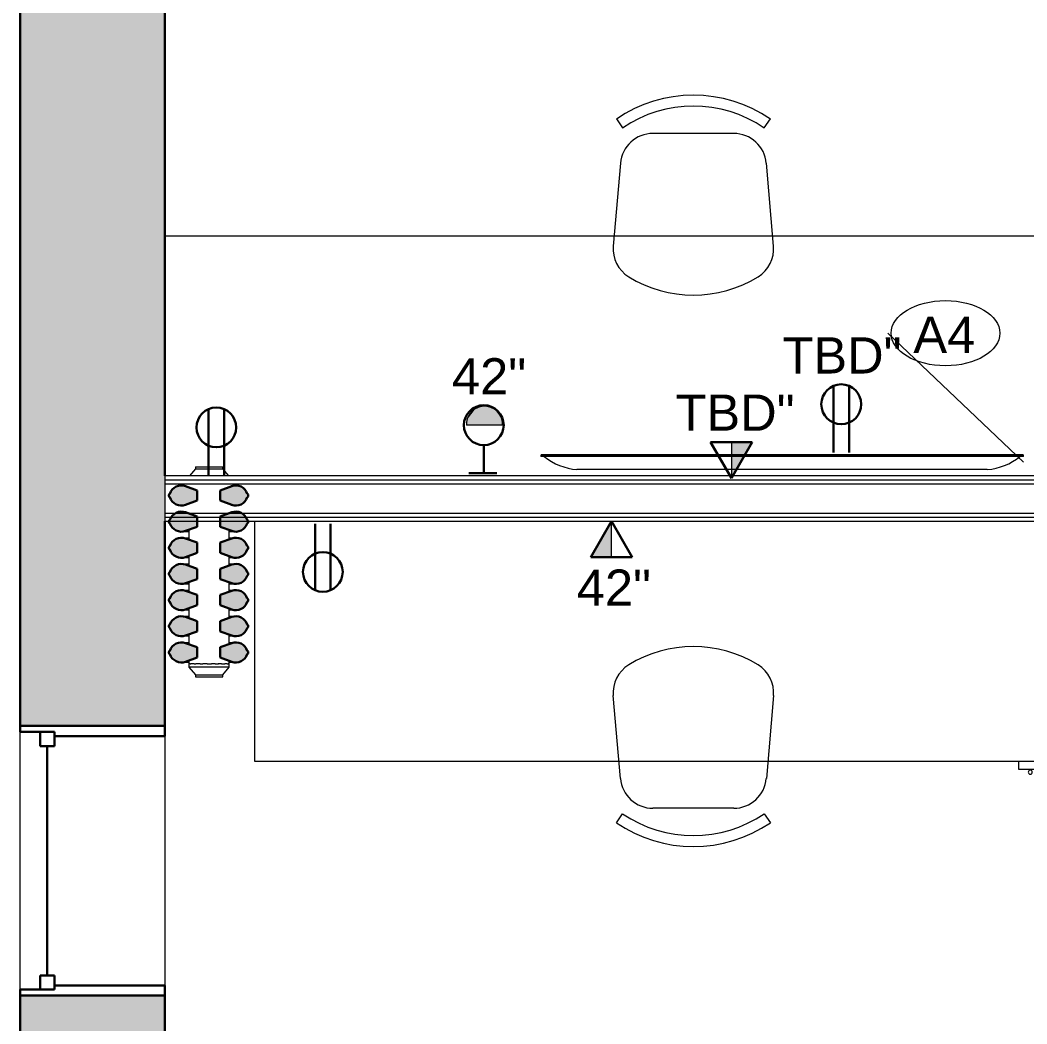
# Model space of a CAD drawing. Header units: inches. Extents: x -4688 to 1542, y -3558 to 978.
# Drawn here: x -1035.1 to -909.9, y -571.5 to -446.7 of the extents above; entities that cross this region are included whole.
import ezdxf

# ---------------------------------------------------------------- set-up
doc = ezdxf.new("R2010")
doc.units = ezdxf.units.IN
doc.header["$MEASUREMENT"] = 0
for name, color, linetype, lineweight in [('A-ANNO-NOTE', 131, 'Continuous', 40), ('A-GENM', 13, 'Continuous', 9), ('A-GLAZ', 151, 'Continuous', 18), ('A-WALL', 113, 'Continuous', 18), ('A-WALL-PATT', 111, 'Continuous', 18), ('I-FURN', 30, 'Continuous', 9), ('I-WALL', 2, 'Continuous', 18), ('Q-CASE', 31, 'Continuous', 9), ('Q-SPCQ', 91, 'Continuous', 9), ('Q-SPCQ-IDEN', 132, 'Continuous', 9)]:
    doc.layers.add(name, color=color, linetype=linetype, lineweight=lineweight)
doc.styles.add('Arial', font='arial.ttf', dxfattribs={"height": 4.5})
doc.styles.add('Swis721 Lt BT', font='swissl.ttf', dxfattribs={"height": 4.5})

# ---------------------------------------------------------------- blocks, each defined once
blk = doc.blocks.new('Double Hung - medium 2_ 91_2_-6826449-1st Floor Power _ Signal')
at = {"layer": 'A-GLAZ', "color": 8, "lineweight": 30}
for p, q in [((-16.75, 9), (-16, 9)), ((-16, 4.75), (-16, 9)), ((16, 4.75), (16, 9)), ((16.75, 9), (16, 9)), ((-16, 6.5), (-16, 4.75)), ((-16, 6.5), (-14.25, 6.5)), ((-14.25, 6.5), (-14.25, 4.75)), ((14.25, 6.5), (14.25, 4.75)), ((16, 6.5), (14.25, 6.5)), ((16, 6.5), (16, 4.75)), ((-14.25, 5.625), (14.25, 5.625)), ((-16, 4.75), (-14.25, 4.75)), ((-16, 4.75), (-15.5, 4.75)), ((-15.5, -9), (-15.5, 4.75)), ((16, 4.75), (14.25, 4.75)), ((15.5, 4.75), (16, 4.75)), ((15.5, 4.75), (15.5, -9)), ((-15.5, -9), (-16.75, -9)), ((15.5, -9), (16.75, -9))]:
    blk.add_line(p, q, dxfattribs=at)
blk = doc.blocks.new('F-Chairs - Side 01-V20-1st Floor Power _ Signal')
at = {"layer": 'I-FURN'}
for p, q in [((-9.57, -3.52), (-8.8, -4.64)), ((8.8, -4.64), (9.57, -3.52)), ((5.02, -5.32), (-5.02, -5.32)), ((-9.07, -9.03), (-9.96, -19.32)), ((9.96, -19.32), (9.07, -9.03))]:
    blk.add_line(p, q, dxfattribs=at)
for centre, radius, start, end in [((0, -17.51), 16.94, 55.6197, 124.3803), ((0, -17.51), 15.59, 55.6197, 124.3803), ((-5.02, -9.38), 4.06, 90, 175.0303), ((5.02, -9.38), 4.06, 4.9697, 90), ((-5.91, -19.67), 4.06, 175.0303, 238.407), ((5.91, -19.67), 4.06, 301.593, 4.9697), ((0, -10.06), 15.35, 238.407, 301.593)]:
    blk.add_arc(centre, radius, start, end, dxfattribs=at)
blk = doc.blocks.new('F-Chairs - Side 01-6547429-1st Floor Power _ Signal')
at = {"layer": 'I-FURN'}
for p, q in [((-9.07, 9.03), (-9.96, 19.32)), ((9.96, 19.32), (9.07, 9.03)), ((5.02, 5.32), (-5.02, 5.32)), ((-9.57, 3.52), (-8.8, 4.64)), ((8.8, 4.64), (9.57, 3.52))]:
    blk.add_line(p, q, dxfattribs=at)
for centre, radius, start, end in [((0, 10.06), 15.35, 58.407, 121.593), ((-5.91, 19.67), 4.06, 121.593, 184.9697), ((5.91, 19.67), 4.06, 355.0303, 58.407), ((-5.02, 9.38), 4.06, 184.9697, 270), ((5.02, 9.38), 4.06, 270, 355.0303), ((0, 17.51), 15.59, 235.6197, 304.3803), ((0, 17.51), 16.94, 235.6197, 304.3803)]:
    blk.add_arc(centre, radius, start, end, dxfattribs=at)
blk = doc.blocks.new('Desk12 - Desk-6996709-1st Floor Power _ Signal')
at = {"layer": 'Q-CASE'}
for p, q in [((2270.67, 488.94), (2270.67, 459.12)), ((2390.22, 459.12), (2390.22, 459.31)), ((2270.67, 459.12), (2390.22, 459.12))]:
    blk.add_line(p, q, dxfattribs=at)
blk = doc.blocks.new('Desk11 - Desk-7062043-1st Floor Power _ Signal')
at = {"layer": 'Q-CASE'}
for p, q in [((2390.22, -1471.48), (2259.55, -1471.48)), ((2390.22, -1501.29), (2390.22, -1471.48))]:
    blk.add_line(p, q, dxfattribs=at)
blk = doc.blocks.new('A-UC Refrigerator - A-UC Refrigerator-V67-1st Floor Power _ Signal')
at = {"layer": 'Q-SPCQ'}
for p, q in [((-11.87, -16.75), (-11.87, -17.75)), ((11.88, -17.75), (11.88, -16.75)), ((-11.87, -17.75), (11.88, -17.75)), ((-10.5, -17.75), (-10.5, -17.91)), ((-10.5, -17.75), (-10.5, -17.91)), ((-10.25, -17.93), (-10.25, -17.75)), ((-10.25, -17.93), (-10.25, -17.75))]:
    blk.add_line(p, q, dxfattribs=at)
for start, end in [(90, 270), (270, 90)]:
    blk.add_arc((-10.39, -18.13), 0.25, start, end, dxfattribs=at)
blk = doc.blocks.new('A-Flat_Screen_TV - OLED 65B6P 65_-4747238-1st Floor Power _ Signal')
at = {"layer": 'Q-SPCQ'}
for p, q in [((-25.5, 1.81), (25.5, 1.81)), ((-30, 0.19), (30, 0.19)), ((-30, 0.19), (-30, 0)), ((30, 0), (-30, 0)), ((-29.94, 0), (-29.94, -0.06)), ((29.94, -0.06), (29.94, 0)), ((30, 0), (30, 0.19)), ((29.94, -0.06), (-29.94, -0.06))]:
    blk.add_line(p, q, dxfattribs=at)
for centre, start, end in [((-24.9, -5.58), 94.6372, 128.9656), ((24.9, -5.58), 51.0344, 85.3628)]:
    blk.add_arc(centre, 7.41, start, end, dxfattribs=at)
blk = doc.blocks.new('Cast_Iron_Radiator_8182 - Cast_Iron_Radiator_8182-7588421-1st Floor Power _ Signal')
at = {"layer": 'A-GENM'}
h = blk.add_hatch(color=7, dxfattribs=at)
h.paths.add_polyline_path([(-6.98, -3.66), (-6.63, -4.37), (-5.94, -4.85), (-5.88, -4.91), (-5.71, -4.93), (-5.62, -4.91), (-5.53, -4.81), (-4.87, -4.37), (-4.52, -3.66), (-4.59, -2.87), (-5.11, -1.43), (-6.39, -1.43), (-6.91, -2.87)], flags=0)
h.paths.add_polyline_path([(-6.98, 3.66), (-6.91, 2.87), (-6.39, 1.43), (-5.11, 1.43), (-4.59, 2.87), (-4.52, 3.66), (-4.87, 4.37), (-5.56, 4.85), (-5.62, 4.91), (-5.79, 4.93), (-5.88, 4.91), (-5.97, 4.81), (-6.63, 4.37)], flags=0)
h = blk.add_hatch(color=7, dxfattribs=at)
h.paths.add_polyline_path([(-3.73, -3.66), (-3.38, -4.37), (-2.69, -4.85), (-2.63, -4.91), (-2.46, -4.93), (-2.37, -4.91), (-2.28, -4.81), (-1.62, -4.37), (-1.27, -3.66), (-1.34, -2.87), (-1.86, -1.43), (-3.14, -1.43), (-3.66, -2.87)], flags=0)
h.paths.add_polyline_path([(-3.73, 3.66), (-3.66, 2.87), (-3.14, 1.43), (-1.86, 1.43), (-1.34, 2.87), (-1.27, 3.66), (-1.62, 4.37), (-2.31, 4.85), (-2.37, 4.91), (-2.54, 4.93), (-2.63, 4.91), (-2.72, 4.81), (-3.38, 4.37)], flags=0)
h = blk.add_hatch(color=7, dxfattribs=at)
h.paths.add_polyline_path([(-0.48, 3.66), (-0.41, 2.87), (0.11, 1.43), (1.39, 1.43), (1.91, 2.87), (1.98, 3.66), (1.63, 4.37), (0.94, 4.85), (0.88, 4.91), (0.71, 4.93), (0.62, 4.91), (0.53, 4.81), (-0.13, 4.37)], flags=0)
h.paths.add_polyline_path([(-0.48, -3.66), (-0.13, -4.37), (0.56, -4.85), (0.62, -4.91), (0.79, -4.93), (0.88, -4.91), (0.97, -4.81), (1.63, -4.37), (1.98, -3.66), (1.91, -2.87), (1.39, -1.43), (0.11, -1.43), (-0.41, -2.87)], flags=0)
h = blk.add_hatch(color=7, dxfattribs=at)
h.paths.add_polyline_path([(2.77, -3.66), (3.12, -4.37), (3.81, -4.85), (3.87, -4.91), (4.04, -4.93), (4.13, -4.91), (4.22, -4.81), (4.88, -4.37), (5.23, -3.66), (5.16, -2.87), (4.64, -1.43), (3.36, -1.43), (2.84, -2.87)], flags=0)
h.paths.add_polyline_path([(2.77, 3.66), (2.84, 2.87), (3.36, 1.43), (4.64, 1.43), (5.16, 2.87), (5.23, 3.66), (4.88, 4.37), (4.19, 4.85), (4.13, 4.91), (3.96, 4.93), (3.87, 4.91), (3.78, 4.81), (3.12, 4.37)], flags=0)
h = blk.add_hatch(color=7, dxfattribs=at)
h.paths.add_polyline_path([(6.02, 3.66), (6.09, 2.87), (6.61, 1.43), (7.89, 1.43), (8.41, 2.87), (8.48, 3.66), (8.13, 4.37), (7.44, 4.85), (7.38, 4.91), (7.21, 4.93), (7.12, 4.91), (7.03, 4.81), (6.37, 4.37)], flags=0)
h.paths.add_polyline_path([(6.02, -3.66), (6.37, -4.37), (7.06, -4.85), (7.12, -4.91), (7.29, -4.93), (7.38, -4.91), (7.47, -4.81), (8.13, -4.37), (8.48, -3.66), (8.41, -2.87), (7.89, -1.43), (6.61, -1.43), (6.09, -2.87)], flags=0)
h = blk.add_hatch(color=7, dxfattribs=at)
h.paths.add_polyline_path([(9.27, 3.66), (9.34, 2.87), (9.86, 1.43), (11.14, 1.43), (11.66, 2.87), (11.73, 3.66), (11.38, 4.37), (10.69, 4.85), (10.63, 4.91), (10.46, 4.93), (10.37, 4.91), (10.28, 4.81), (9.62, 4.37)], flags=0)
h.paths.add_polyline_path([(9.27, -3.66), (9.62, -4.37), (10.31, -4.85), (10.37, -4.91), (10.54, -4.93), (10.63, -4.91), (10.72, -4.81), (11.38, -4.37), (11.73, -3.66), (11.66, -2.87), (11.14, -1.43), (9.86, -1.43), (9.34, -2.87)], flags=0)
h = blk.add_hatch(color=7, dxfattribs=at)
h.paths.add_polyline_path([(12.52, -3.66), (12.87, -4.37), (13.56, -4.85), (13.62, -4.91), (13.79, -4.93), (13.88, -4.91), (13.97, -4.81), (14.63, -4.37), (14.98, -3.66), (14.91, -2.87), (14.39, -1.43), (13.11, -1.43), (12.59, -2.87)], flags=0)
h.paths.add_polyline_path([(12.52, 3.66), (12.59, 2.87), (13.11, 1.43), (14.39, 1.43), (14.91, 2.87), (14.98, 3.66), (14.63, 4.37), (13.94, 4.85), (13.88, 4.91), (13.71, 4.93), (13.62, 4.91), (13.53, 4.81), (12.87, 4.37)], flags=0)
at = {"layer": 'A-GENM', "color": 8, "lineweight": 30}
for p, q in [((-5.94, 4.85), (-5.97, 4.81)), ((-5.71, 4.93), (-5.79, 4.93)), ((-5.53, 4.81), (-5.56, 4.85)), ((-2.69, 4.85), (-2.72, 4.81)), ((-2.46, 4.93), (-2.54, 4.93)), ((-2.28, 4.81), (-2.31, 4.85)), ((0.56, 4.85), (0.53, 4.81)), ((0.79, 4.93), (0.71, 4.93)), ((0.97, 4.81), (0.94, 4.85)), ((3.81, 4.85), (3.78, 4.81)), ((4.04, 4.93), (3.96, 4.93)), ((4.22, 4.81), (4.19, 4.85)), ((7.06, 4.85), (7.03, 4.81)), ((7.29, 4.93), (7.21, 4.93)), ((7.47, 4.81), (7.44, 4.85)), ((10.31, 4.85), (10.28, 4.81)), ((10.54, 4.93), (10.46, 4.93)), ((10.72, 4.81), (10.69, 4.85)), ((13.56, 4.85), (13.53, 4.81)), ((13.79, 4.93), (13.71, 4.93)), ((13.97, 4.81), (13.94, 4.85)), ((-6.91, 2.87), (-6.39, 1.43)), ((-5.11, 1.43), (-4.59, 2.87)), ((-3.66, 2.87), (-3.14, 1.43)), ((-1.86, 1.43), (-1.34, 2.87)), ((-0.41, 2.87), (0.11, 1.43)), ((1.39, 1.43), (1.91, 2.87)), ((2.84, 2.87), (3.36, 1.43)), ((4.64, 1.43), (5.16, 2.87)), ((6.09, 2.87), (6.61, 1.43)), ((7.89, 1.43), (8.41, 2.87)), ((9.34, 2.87), (9.86, 1.43)), ((11.14, 1.43), (11.66, 2.87)), ((12.59, 2.87), (13.11, 1.43)), ((14.39, 1.43), (14.91, 2.87)), ((-6.39, 1.43), (-5.11, 1.43)), ((-3.14, 1.43), (-1.86, 1.43)), ((0.11, 1.43), (1.39, 1.43)), ((3.36, 1.43), (4.64, 1.43)), ((6.61, 1.43), (7.89, 1.43)), ((9.86, 1.43), (11.14, 1.43)), ((13.11, 1.43), (14.39, 1.43)), ((-6.39, -1.43), (-6.91, -2.87)), ((-5.11, -1.43), (-6.39, -1.43)), ((-4.59, -2.87), (-5.11, -1.43)), ((-3.14, -1.43), (-3.66, -2.87)), ((-1.86, -1.43), (-3.14, -1.43)), ((-1.34, -2.87), (-1.86, -1.43)), ((0.11, -1.43), (-0.41, -2.87)), ((1.39, -1.43), (0.11, -1.43)), ((1.91, -2.87), (1.39, -1.43)), ((3.36, -1.43), (2.84, -2.87)), ((4.64, -1.43), (3.36, -1.43)), ((5.16, -2.87), (4.64, -1.43)), ((6.61, -1.43), (6.09, -2.87)), ((7.89, -1.43), (6.61, -1.43)), ((8.41, -2.87), (7.89, -1.43)), ((9.86, -1.43), (9.34, -2.87)), ((11.14, -1.43), (9.86, -1.43)), ((11.66, -2.87), (11.14, -1.43)), ((13.11, -1.43), (12.59, -2.87)), ((14.39, -1.43), (13.11, -1.43)), ((14.91, -2.87), (14.39, -1.43)), ((-5.97, -4.81), (-5.94, -4.85)), ((-5.79, -4.93), (-5.71, -4.93)), ((-5.56, -4.85), (-5.53, -4.81)), ((-2.72, -4.81), (-2.69, -4.85)), ((-2.54, -4.93), (-2.46, -4.93)), ((-2.31, -4.85), (-2.28, -4.81)), ((0.53, -4.81), (0.56, -4.85)), ((0.71, -4.93), (0.79, -4.93)), ((0.94, -4.85), (0.97, -4.81)), ((3.78, -4.81), (3.81, -4.85)), ((3.96, -4.93), (4.04, -4.93)), ((4.19, -4.85), (4.22, -4.81)), ((7.03, -4.81), (7.06, -4.85)), ((7.21, -4.93), (7.29, -4.93)), ((7.44, -4.85), (7.47, -4.81)), ((10.28, -4.81), (10.31, -4.85)), ((10.46, -4.93), (10.54, -4.93)), ((10.69, -4.85), (10.72, -4.81)), ((13.53, -4.81), (13.56, -4.85)), ((13.71, -4.93), (13.79, -4.93)), ((13.94, -4.85), (13.97, -4.81))]:
    blk.add_line(p, q, dxfattribs=at)
at = {"layer": 'A-GENM'}
for p, q in [((-8.54, 1.63), (-8.79, 1.63)), ((-8.79, 1.63), (-8.79, -1.77)), ((-7.58, 2.44), (-8.54, 1.63)), ((-8.54, 1.63), (-8.54, -1.77)), ((-7.18, 2.44), (-7.58, 2.44)), ((-7.58, -2.57), (-7.58, 2.44)), ((-6.75, 2.44), (-7.18, 2.44)), ((-7.18, 2.29), (-7.18, 2.44)), ((-7.18, 2.3), (-7.18, 2.19)), ((-7.18, 1.78), (-7.18, 2.19)), ((-7.18, 1.79), (-7.18, 1.71)), ((-7.18, 1.7), (-7.18, 1.57)), ((-7.18, 1.05), (-7.18, 1.57)), ((-3.5, 2.44), (-4.75, 2.44)), ((-0.25, 2.44), (-1.5, 2.44)), ((3, 2.44), (1.75, 2.44)), ((6.25, 2.44), (5, 2.44)), ((9.5, 2.44), (8.25, 2.44)), ((17.06, 1.63), (16.18, 2.37)), ((17.31, 1.63), (17.06, 1.63)), ((17.06, 1.63), (17.06, -1.77)), ((17.31, 1.63), (17.31, -1.77)), ((-7.18, 1.06), (-7.18, 0.72)), ((-7.18, 0.19), (-7.18, 0.71)), ((-7.18, 0.19), (-7.18, -0.36)), ((-7.18, -0.83), (-7.18, -0.35)), ((-7.18, -0.83), (-7.18, -1.22)), ((-7.18, -1.6), (-7.18, -1.21)), ((-8.79, -1.77), (-8.54, -1.77)), ((-8.54, -1.77), (-7.58, -2.57)), ((-7.18, -1.61), (-7.18, -2.03)), ((-7.18, -2.29), (-7.18, -2.02)), ((-7.18, -2.3), (-7.18, -2.45)), ((-7.18, -2.55), (-7.18, -2.44)), ((16.18, -2.51), (17.06, -1.77)), ((17.06, -1.77), (17.31, -1.77)), ((-7.58, -2.57), (-7.18, -2.57)), ((-7.18, -2.56), (-7.18, -2.57)), ((-7.18, -2.56), (-6.8, -2.56)), ((-4.7, -2.56), (-3.55, -2.56)), ((-1.45, -2.56), (-0.3, -2.56)), ((1.8, -2.56), (2.95, -2.56)), ((5.05, -2.56), (6.2, -2.56)), ((8.3, -2.56), (9.45, -2.56))]:
    blk.add_line(p, q, dxfattribs=at)
at = {"layer": 'A-GENM', "flags": 128}
for points in [[(-7, 3.38), (-7, 3.44), (-7, 3.5), (-6.99, 3.56), (-6.98, 3.62), (-6.97, 3.68), (-6.96, 3.74), (-6.94, 3.8), (-6.93, 3.85), (-6.91, 3.91), (-6.88, 3.97), (-6.86, 4.02), (-6.83, 4.08), (-6.8, 4.13), (-6.77, 4.18), (-6.74, 4.23), (-6.71, 4.28), (-6.67, 4.33), (-6.63, 4.37), (-6.59, 4.42), (-6.55, 4.46), (-6.5, 4.5), (-6.46, 4.54), (-6.41, 4.58), (-6.36, 4.61), (-6.31, 4.65), (-6.26, 4.68), (-6.21, 4.71), (-6.16, 4.73), (-6.1, 4.76), (-6.05, 4.78), (-5.99, 4.8), (-5.97, 4.81)], [(-5.92, 4.88), (-5.91, 4.88), (-5.91, 4.89), (-5.9, 4.89)], [(-5.84, 4.92), (-5.84, 4.93), (-5.83, 4.93), (-5.82, 4.93)], [(-5.68, 4.93), (-5.67, 4.93), (-5.66, 4.93), (-5.65, 4.92)], [(-5.6, 4.89), (-5.59, 4.89), (-5.59, 4.88), (-5.58, 4.88)], [(-5.53, 4.81), (-5.48, 4.79), (-5.42, 4.77), (-5.36, 4.74), (-5.31, 4.72), (-5.26, 4.69), (-5.21, 4.66), (-5.16, 4.62), (-5.11, 4.59), (-5.06, 4.55), (-5.01, 4.51), (-4.97, 4.47), (-4.93, 4.43), (-4.89, 4.39), (-4.85, 4.34), (-4.81, 4.3), (-4.77, 4.25), (-4.74, 4.2), (-4.71, 4.15), (-4.68, 4.1), (-4.65, 4.04), (-4.63, 3.99), (-4.6, 3.93), (-4.58, 3.88), (-4.56, 3.82), (-4.55, 3.76), (-4.53, 3.7), (-4.52, 3.64), (-4.51, 3.58), (-4.5, 3.52), (-4.5, 3.47), (-4.5, 3.41), (-4.5, 3.38)], [(-3.75, 3.38), (-3.75, 3.44), (-3.75, 3.5), (-3.74, 3.56), (-3.73, 3.62), (-3.72, 3.68), (-3.71, 3.74), (-3.69, 3.8), (-3.68, 3.85), (-3.66, 3.91), (-3.63, 3.97), (-3.61, 4.02), (-3.58, 4.08), (-3.55, 4.13), (-3.52, 4.18), (-3.49, 4.23), (-3.46, 4.28), (-3.42, 4.33), (-3.38, 4.37), (-3.34, 4.42), (-3.3, 4.46), (-3.25, 4.5), (-3.21, 4.54), (-3.16, 4.58), (-3.11, 4.61), (-3.06, 4.65), (-3.01, 4.68), (-2.96, 4.71), (-2.91, 4.73), (-2.85, 4.76), (-2.8, 4.78), (-2.74, 4.8), (-2.72, 4.81)], [(-2.67, 4.88), (-2.66, 4.88), (-2.66, 4.89), (-2.65, 4.89)], [(-2.59, 4.92), (-2.59, 4.93), (-2.58, 4.93), (-2.57, 4.93)], [(-2.43, 4.93), (-2.42, 4.93), (-2.41, 4.93), (-2.4, 4.92)], [(-2.35, 4.89), (-2.34, 4.89), (-2.34, 4.88), (-2.33, 4.88)], [(-2.28, 4.81), (-2.23, 4.79), (-2.17, 4.77), (-2.11, 4.74), (-2.06, 4.72), (-2.01, 4.69), (-1.96, 4.66), (-1.91, 4.62), (-1.86, 4.59), (-1.81, 4.55), (-1.76, 4.51), (-1.72, 4.47), (-1.68, 4.43), (-1.64, 4.39), (-1.6, 4.34), (-1.56, 4.3), (-1.52, 4.25), (-1.49, 4.2), (-1.46, 4.15), (-1.43, 4.1), (-1.4, 4.04), (-1.38, 3.99), (-1.35, 3.93), (-1.33, 3.88), (-1.31, 3.82), (-1.3, 3.76), (-1.28, 3.7), (-1.27, 3.64), (-1.26, 3.58), (-1.25, 3.52), (-1.25, 3.47), (-1.25, 3.41), (-1.25, 3.38)], [(-0.5, 3.38), (-0.5, 3.44), (-0.5, 3.5), (-0.49, 3.56), (-0.48, 3.62), (-0.47, 3.68), (-0.46, 3.74), (-0.44, 3.8), (-0.43, 3.85), (-0.41, 3.91), (-0.38, 3.97), (-0.36, 4.02), (-0.33, 4.08), (-0.3, 4.13), (-0.27, 4.18), (-0.24, 4.23), (-0.21, 4.28), (-0.17, 4.33), (-0.13, 4.37), (-0.09, 4.42), (-0.05, 4.46), (0, 4.5), (0.04, 4.54), (0.09, 4.58), (0.14, 4.61), (0.19, 4.65), (0.24, 4.68), (0.29, 4.71), (0.34, 4.73), (0.4, 4.76), (0.45, 4.78), (0.51, 4.8), (0.53, 4.81)], [(0.58, 4.88), (0.59, 4.88), (0.59, 4.89), (0.6, 4.89)], [(0.66, 4.92), (0.66, 4.93), (0.67, 4.93), (0.68, 4.93)], [(0.82, 4.93), (0.83, 4.93), (0.84, 4.93), (0.85, 4.92)], [(0.9, 4.89), (0.91, 4.89), (0.91, 4.88), (0.92, 4.88)], [(0.97, 4.81), (1.02, 4.79), (1.08, 4.77), (1.14, 4.74), (1.19, 4.72), (1.24, 4.69), (1.29, 4.66), (1.34, 4.62), (1.39, 4.59), (1.44, 4.55), (1.49, 4.51), (1.53, 4.47), (1.57, 4.43), (1.61, 4.39), (1.65, 4.34), (1.69, 4.3), (1.73, 4.25), (1.76, 4.2), (1.79, 4.15), (1.82, 4.1), (1.85, 4.04), (1.87, 3.99), (1.9, 3.93), (1.92, 3.88), (1.94, 3.82), (1.95, 3.76), (1.97, 3.7), (1.98, 3.64), (1.99, 3.58), (2, 3.52), (2, 3.47), (2, 3.41), (2, 3.38)], [(2.75, 3.38), (2.75, 3.44), (2.75, 3.5), (2.76, 3.56), (2.77, 3.62), (2.78, 3.68), (2.79, 3.74), (2.81, 3.8), (2.82, 3.85), (2.84, 3.91), (2.87, 3.97), (2.89, 4.02), (2.92, 4.08), (2.95, 4.13), (2.98, 4.18), (3.01, 4.23), (3.04, 4.28), (3.08, 4.33), (3.12, 4.37), (3.16, 4.42), (3.2, 4.46), (3.25, 4.5), (3.29, 4.54), (3.34, 4.58), (3.39, 4.61), (3.44, 4.65), (3.49, 4.68), (3.54, 4.71), (3.59, 4.73), (3.65, 4.76), (3.7, 4.78), (3.76, 4.8), (3.78, 4.81)], [(3.83, 4.88), (3.84, 4.88), (3.84, 4.89), (3.85, 4.89)], [(3.91, 4.92), (3.91, 4.93), (3.92, 4.93), (3.93, 4.93)], [(4.07, 4.93), (4.08, 4.93), (4.09, 4.93), (4.1, 4.92)], [(4.15, 4.89), (4.16, 4.89), (4.16, 4.88), (4.17, 4.88)], [(4.22, 4.81), (4.27, 4.79), (4.33, 4.77), (4.39, 4.74), (4.44, 4.72), (4.49, 4.69), (4.54, 4.66), (4.59, 4.62), (4.64, 4.59), (4.69, 4.55), (4.74, 4.51), (4.78, 4.47), (4.82, 4.43), (4.86, 4.39), (4.9, 4.34), (4.94, 4.3), (4.98, 4.25), (5.01, 4.2), (5.04, 4.15), (5.07, 4.1), (5.1, 4.04), (5.12, 3.99), (5.15, 3.93), (5.17, 3.88), (5.19, 3.82), (5.2, 3.76), (5.22, 3.7), (5.23, 3.64), (5.24, 3.58), (5.25, 3.52), (5.25, 3.47), (5.25, 3.41), (5.25, 3.38)], [(6, 3.38), (6, 3.44), (6, 3.5), (6.01, 3.56), (6.02, 3.62), (6.03, 3.68), (6.04, 3.74), (6.06, 3.8), (6.07, 3.85), (6.09, 3.91), (6.12, 3.97), (6.14, 4.02), (6.17, 4.08), (6.2, 4.13), (6.23, 4.18), (6.26, 4.23), (6.29, 4.28), (6.33, 4.33), (6.37, 4.37), (6.41, 4.42), (6.45, 4.46), (6.5, 4.5), (6.54, 4.54), (6.59, 4.58), (6.64, 4.61), (6.69, 4.65), (6.74, 4.68), (6.79, 4.71), (6.84, 4.73), (6.9, 4.76), (6.95, 4.78), (7.01, 4.8), (7.03, 4.81)], [(7.08, 4.88), (7.09, 4.88), (7.09, 4.89), (7.1, 4.89)], [(7.16, 4.92), (7.16, 4.93), (7.17, 4.93), (7.18, 4.93)], [(7.32, 4.93), (7.33, 4.93), (7.34, 4.93), (7.35, 4.92)], [(7.4, 4.89), (7.41, 4.89), (7.41, 4.88), (7.42, 4.88)], [(7.47, 4.81), (7.52, 4.79), (7.58, 4.77), (7.64, 4.74), (7.69, 4.72), (7.74, 4.69), (7.79, 4.66), (7.84, 4.62), (7.89, 4.59), (7.94, 4.55), (7.99, 4.51), (8.03, 4.47), (8.07, 4.43), (8.11, 4.39), (8.15, 4.34), (8.19, 4.3), (8.23, 4.25), (8.26, 4.2), (8.29, 4.15), (8.32, 4.1), (8.35, 4.04), (8.37, 3.99), (8.4, 3.93), (8.42, 3.88), (8.44, 3.82), (8.45, 3.76), (8.47, 3.7), (8.48, 3.64), (8.49, 3.58), (8.5, 3.52), (8.5, 3.47), (8.5, 3.41), (8.5, 3.38)], [(9.25, 3.38), (9.25, 3.44), (9.25, 3.5), (9.26, 3.56), (9.27, 3.62), (9.28, 3.68), (9.29, 3.74), (9.31, 3.8), (9.32, 3.85), (9.34, 3.91), (9.37, 3.97), (9.39, 4.02), (9.42, 4.08), (9.45, 4.13), (9.48, 4.18), (9.51, 4.23), (9.54, 4.28), (9.58, 4.33), (9.62, 4.37), (9.66, 4.42), (9.7, 4.46), (9.75, 4.5), (9.79, 4.54), (9.84, 4.58), (9.89, 4.61), (9.94, 4.65), (9.99, 4.68), (10.04, 4.71), (10.09, 4.73), (10.15, 4.76), (10.2, 4.78), (10.26, 4.8), (10.28, 4.81)], [(10.33, 4.88), (10.34, 4.88), (10.34, 4.89), (10.35, 4.89)], [(10.41, 4.92), (10.41, 4.93), (10.42, 4.93), (10.43, 4.93)], [(-7, 2.44), (-7, 2.5), (-7, 2.57), (-7, 2.64), (-7, 2.71), (-7, 2.77), (-7, 2.84), (-7, 2.9), (-7, 2.95), (-7, 3.01), (-7, 3.06), (-7, 3.1), (-7, 3.15), (-7, 3.18), (-7, 3.22), (-7, 3.25), (-7, 3.28), (-7, 3.31), (-7, 3.33), (-7, 3.35), (-7, 3.36), (-7, 3.37), (-7, 3.38), (-7, 3.38), (-7, 3.38)], [(-4.5, 3.38), (-4.5, 3.38), (-4.5, 3.38), (-4.5, 3.37), (-4.5, 3.35), (-4.5, 3.34), (-4.5, 3.31), (-4.5, 3.29), (-4.5, 3.26), (-4.5, 3.23), (-4.5, 3.19), (-4.5, 3.16), (-4.5, 3.11), (-4.5, 3.07), (-4.5, 3.02), (-4.5, 2.97), (-4.5, 2.91), (-4.5, 2.85), (-4.5, 2.79), (-4.5, 2.73), (-4.5, 2.66), (-4.5, 2.59), (-4.5, 2.52), (-4.5, 2.44)], [(-3.75, 2.44), (-3.75, 2.5), (-3.75, 2.57), (-3.75, 2.64), (-3.75, 2.71), (-3.75, 2.77), (-3.75, 2.84), (-3.75, 2.9), (-3.75, 2.95), (-3.75, 3.01), (-3.75, 3.06), (-3.75, 3.1), (-3.75, 3.15), (-3.75, 3.18), (-3.75, 3.22), (-3.75, 3.25), (-3.75, 3.28), (-3.75, 3.31), (-3.75, 3.33), (-3.75, 3.35), (-3.75, 3.36), (-3.75, 3.37), (-3.75, 3.38), (-3.75, 3.38), (-3.75, 3.38)], [(-1.25, 3.38), (-1.25, 3.38), (-1.25, 3.38), (-1.25, 3.37), (-1.25, 3.35), (-1.25, 3.34), (-1.25, 3.31), (-1.25, 3.29), (-1.25, 3.26), (-1.25, 3.23), (-1.25, 3.19), (-1.25, 3.16), (-1.25, 3.11), (-1.25, 3.07), (-1.25, 3.02), (-1.25, 2.97), (-1.25, 2.91), (-1.25, 2.85), (-1.25, 2.79), (-1.25, 2.73), (-1.25, 2.66), (-1.25, 2.59), (-1.25, 2.52), (-1.25, 2.44)], [(-0.5, 2.44), (-0.5, 2.5), (-0.5, 2.57), (-0.5, 2.64), (-0.5, 2.71), (-0.5, 2.77), (-0.5, 2.84), (-0.5, 2.9), (-0.5, 2.95), (-0.5, 3.01), (-0.5, 3.06), (-0.5, 3.1), (-0.5, 3.15), (-0.5, 3.18), (-0.5, 3.22), (-0.5, 3.25), (-0.5, 3.28), (-0.5, 3.31), (-0.5, 3.33), (-0.5, 3.35), (-0.5, 3.36), (-0.5, 3.37), (-0.5, 3.38), (-0.5, 3.38), (-0.5, 3.38)], [(2, 3.38), (2, 3.38), (2, 3.38), (2, 3.37), (2, 3.35), (2, 3.34), (2, 3.31), (2, 3.29), (2, 3.26), (2, 3.23), (2, 3.19), (2, 3.16), (2, 3.11), (2, 3.07), (2, 3.02), (2, 2.97), (2, 2.91), (2, 2.85), (2, 2.79), (2, 2.73), (2, 2.66), (2, 2.59), (2, 2.52), (2, 2.44)], [(2.75, 2.44), (2.75, 2.5), (2.75, 2.57), (2.75, 2.64), (2.75, 2.71), (2.75, 2.77), (2.75, 2.84), (2.75, 2.9), (2.75, 2.95), (2.75, 3.01), (2.75, 3.06), (2.75, 3.1), (2.75, 3.15), (2.75, 3.18), (2.75, 3.22), (2.75, 3.25), (2.75, 3.28), (2.75, 3.31), (2.75, 3.33), (2.75, 3.35), (2.75, 3.36), (2.75, 3.37), (2.75, 3.38), (2.75, 3.38), (2.75, 3.38)], [(5.25, 3.38), (5.25, 3.38), (5.25, 3.38), (5.25, 3.37), (5.25, 3.35), (5.25, 3.34), (5.25, 3.31), (5.25, 3.29), (5.25, 3.26), (5.25, 3.23), (5.25, 3.19), (5.25, 3.16), (5.25, 3.11), (5.25, 3.07), (5.25, 3.02), (5.25, 2.97), (5.25, 2.91), (5.25, 2.85), (5.25, 2.79), (5.25, 2.73), (5.25, 2.66), (5.25, 2.59), (5.25, 2.52), (5.25, 2.44)], [(6, 2.44), (6, 2.5), (6, 2.57), (6, 2.64), (6, 2.71), (6, 2.77), (6, 2.84), (6, 2.9), (6, 2.95), (6, 3.01), (6, 3.06), (6, 3.1), (6, 3.15), (6, 3.18), (6, 3.22), (6, 3.25), (6, 3.28), (6, 3.31), (6, 3.33), (6, 3.35), (6, 3.36), (6, 3.37), (6, 3.38), (6, 3.38), (6, 3.38)], [(8.5, 3.38), (8.5, 3.38), (8.5, 3.38), (8.5, 3.37), (8.5, 3.35), (8.5, 3.34), (8.5, 3.31), (8.5, 3.29), (8.5, 3.26), (8.5, 3.23), (8.5, 3.19), (8.5, 3.16), (8.5, 3.11), (8.5, 3.07), (8.5, 3.02), (8.5, 2.97), (8.5, 2.91), (8.5, 2.85), (8.5, 2.79), (8.5, 2.73), (8.5, 2.66), (8.5, 2.59), (8.5, 2.52), (8.5, 2.44)], [(9.25, 2.44), (9.25, 2.5), (9.25, 2.57), (9.25, 2.64), (9.25, 2.71), (9.25, 2.77), (9.25, 2.84), (9.25, 2.9), (9.25, 2.95), (9.25, 3.01), (9.25, 3.06), (9.25, 3.1), (9.25, 3.15), (9.25, 3.18), (9.25, 3.22), (9.25, 3.25), (9.25, 3.28), (9.25, 3.31), (9.25, 3.33), (9.25, 3.35), (9.25, 3.36), (9.25, 3.37), (9.25, 3.38), (9.25, 3.38), (9.25, 3.38)], [(-7, -3.38), (-7, -3.38), (-7, -3.38), (-7, -3.37), (-7, -3.35), (-7, -3.34), (-7, -3.31), (-7, -3.29), (-7, -3.26), (-7, -3.23), (-7, -3.19), (-7, -3.16), (-7, -3.11), (-7, -3.07), (-7, -3.02), (-7, -2.97), (-7, -2.91), (-7, -2.85), (-7, -2.79), (-7, -2.73), (-7, -2.66), (-7, -2.59), (-7, -2.56)], [(-5.97, -4.81), (-6.02, -4.79), (-6.08, -4.77), (-6.14, -4.74), (-6.19, -4.72), (-6.24, -4.69), (-6.29, -4.66), (-6.34, -4.62), (-6.39, -4.59), (-6.44, -4.55), (-6.49, -4.51), (-6.53, -4.47), (-6.57, -4.43), (-6.61, -4.39), (-6.65, -4.34), (-6.69, -4.3), (-6.73, -4.25), (-6.76, -4.2), (-6.79, -4.15), (-6.82, -4.1), (-6.85, -4.04), (-6.87, -3.99), (-6.9, -3.93), (-6.92, -3.88), (-6.94, -3.82), (-6.95, -3.76), (-6.97, -3.7), (-6.98, -3.64), (-6.99, -3.58), (-7, -3.52), (-7, -3.47), (-7, -3.41), (-7, -3.38)], [(-4.5, -3.38), (-4.5, -3.44), (-4.5, -3.5), (-4.51, -3.56), (-4.52, -3.62), (-4.53, -3.68), (-4.54, -3.74), (-4.56, -3.8), (-4.57, -3.85), (-4.59, -3.91), (-4.62, -3.97), (-4.64, -4.02), (-4.67, -4.08), (-4.7, -4.13), (-4.73, -4.18), (-4.76, -4.23), (-4.79, -4.28), (-4.83, -4.33), (-4.87, -4.37), (-4.91, -4.42), (-4.95, -4.46), (-5, -4.5), (-5.04, -4.54), (-5.09, -4.58), (-5.14, -4.61), (-5.19, -4.65), (-5.24, -4.68), (-5.29, -4.71), (-5.34, -4.73), (-5.4, -4.76), (-5.45, -4.78), (-5.51, -4.8), (-5.53, -4.81)], [(-4.5, -2.57), (-4.5, -2.64), (-4.5, -2.71), (-4.5, -2.77), (-4.5, -2.84), (-4.5, -2.9), (-4.5, -2.95), (-4.5, -3.01), (-4.5, -3.06), (-4.5, -3.1), (-4.5, -3.15), (-4.5, -3.18), (-4.5, -3.22), (-4.5, -3.25), (-4.5, -3.28), (-4.5, -3.31), (-4.5, -3.33), (-4.5, -3.35), (-4.5, -3.36), (-4.5, -3.37), (-4.5, -3.38), (-4.5, -3.38), (-4.5, -3.38)], [(-3.75, -3.38), (-3.75, -3.38), (-3.75, -3.38), (-3.75, -3.37), (-3.75, -3.35), (-3.75, -3.34), (-3.75, -3.31), (-3.75, -3.29), (-3.75, -3.26), (-3.75, -3.23), (-3.75, -3.19), (-3.75, -3.16), (-3.75, -3.11), (-3.75, -3.07), (-3.75, -3.02), (-3.75, -2.97), (-3.75, -2.91), (-3.75, -2.85), (-3.75, -2.79), (-3.75, -2.73), (-3.75, -2.66), (-3.75, -2.59), (-3.75, -2.56)], [(-2.72, -4.81), (-2.77, -4.79), (-2.83, -4.77), (-2.89, -4.74), (-2.94, -4.72), (-2.99, -4.69), (-3.04, -4.66), (-3.09, -4.62), (-3.14, -4.59), (-3.19, -4.55), (-3.24, -4.51), (-3.28, -4.47), (-3.32, -4.43), (-3.36, -4.39), (-3.4, -4.34), (-3.44, -4.3), (-3.48, -4.25), (-3.51, -4.2), (-3.54, -4.15), (-3.57, -4.1), (-3.6, -4.04), (-3.62, -3.99), (-3.65, -3.93), (-3.67, -3.88), (-3.69, -3.82), (-3.7, -3.76), (-3.72, -3.7), (-3.73, -3.64), (-3.74, -3.58), (-3.75, -3.52), (-3.75, -3.47), (-3.75, -3.41), (-3.75, -3.38)], [(-1.25, -3.38), (-1.25, -3.44), (-1.25, -3.5), (-1.26, -3.56), (-1.27, -3.62), (-1.28, -3.68), (-1.29, -3.74), (-1.31, -3.8), (-1.32, -3.85), (-1.34, -3.91), (-1.37, -3.97), (-1.39, -4.02), (-1.42, -4.08), (-1.45, -4.13), (-1.48, -4.18), (-1.51, -4.23), (-1.54, -4.28), (-1.58, -4.33), (-1.62, -4.37), (-1.66, -4.42), (-1.7, -4.46), (-1.75, -4.5), (-1.79, -4.54), (-1.84, -4.58), (-1.89, -4.61), (-1.94, -4.65), (-1.99, -4.68), (-2.04, -4.71), (-2.09, -4.73), (-2.15, -4.76), (-2.2, -4.78), (-2.26, -4.8), (-2.28, -4.81)], [(-1.25, -2.57), (-1.25, -2.64), (-1.25, -2.71), (-1.25, -2.77), (-1.25, -2.84), (-1.25, -2.9), (-1.25, -2.95), (-1.25, -3.01), (-1.25, -3.06), (-1.25, -3.1), (-1.25, -3.15), (-1.25, -3.18), (-1.25, -3.22), (-1.25, -3.25), (-1.25, -3.28), (-1.25, -3.31), (-1.25, -3.33), (-1.25, -3.35), (-1.25, -3.36), (-1.25, -3.37), (-1.25, -3.38), (-1.25, -3.38), (-1.25, -3.38)], [(-0.5, -3.38), (-0.5, -3.38), (-0.5, -3.38), (-0.5, -3.37), (-0.5, -3.35), (-0.5, -3.34), (-0.5, -3.31), (-0.5, -3.29), (-0.5, -3.26), (-0.5, -3.23), (-0.5, -3.19), (-0.5, -3.16), (-0.5, -3.11), (-0.5, -3.07), (-0.5, -3.02), (-0.5, -2.97), (-0.5, -2.91), (-0.5, -2.85), (-0.5, -2.79), (-0.5, -2.73), (-0.5, -2.66), (-0.5, -2.59), (-0.5, -2.56)], [(0.53, -4.81), (0.48, -4.79), (0.42, -4.77), (0.36, -4.74), (0.31, -4.72), (0.26, -4.69), (0.21, -4.66), (0.16, -4.62), (0.11, -4.59), (0.06, -4.55), (0.01, -4.51), (-0.03, -4.47), (-0.07, -4.43), (-0.11, -4.39), (-0.15, -4.34), (-0.19, -4.3), (-0.23, -4.25), (-0.26, -4.2), (-0.29, -4.15), (-0.32, -4.1), (-0.35, -4.04), (-0.37, -3.99), (-0.4, -3.93), (-0.42, -3.88), (-0.44, -3.82), (-0.45, -3.76), (-0.47, -3.7), (-0.48, -3.64), (-0.49, -3.58), (-0.5, -3.52), (-0.5, -3.47), (-0.5, -3.41), (-0.5, -3.38)], [(2, -3.38), (2, -3.44), (2, -3.5), (1.99, -3.56), (1.98, -3.62), (1.97, -3.68), (1.96, -3.74), (1.94, -3.8), (1.93, -3.85), (1.91, -3.91), (1.88, -3.97), (1.86, -4.02), (1.83, -4.08), (1.8, -4.13), (1.77, -4.18), (1.74, -4.23), (1.71, -4.28), (1.67, -4.33), (1.63, -4.37), (1.59, -4.42), (1.55, -4.46), (1.5, -4.5), (1.46, -4.54), (1.41, -4.58), (1.36, -4.61), (1.31, -4.65), (1.26, -4.68), (1.21, -4.71), (1.16, -4.73), (1.1, -4.76), (1.05, -4.78), (0.99, -4.8), (0.97, -4.81)], [(2, -2.57), (2, -2.64), (2, -2.71), (2, -2.77), (2, -2.84), (2, -2.9), (2, -2.95), (2, -3.01), (2, -3.06), (2, -3.1), (2, -3.15), (2, -3.18), (2, -3.22), (2, -3.25), (2, -3.28), (2, -3.31), (2, -3.33), (2, -3.35), (2, -3.36), (2, -3.37), (2, -3.38), (2, -3.38), (2, -3.38)], [(2.75, -3.38), (2.75, -3.38), (2.75, -3.38), (2.75, -3.37), (2.75, -3.35), (2.75, -3.34), (2.75, -3.31), (2.75, -3.29), (2.75, -3.26), (2.75, -3.23), (2.75, -3.19), (2.75, -3.16), (2.75, -3.11), (2.75, -3.07), (2.75, -3.02), (2.75, -2.97), (2.75, -2.91), (2.75, -2.85), (2.75, -2.79), (2.75, -2.73), (2.75, -2.66), (2.75, -2.59), (2.75, -2.56)], [(3.78, -4.81), (3.73, -4.79), (3.67, -4.77), (3.61, -4.74), (3.56, -4.72), (3.51, -4.69), (3.46, -4.66), (3.41, -4.62), (3.36, -4.59), (3.31, -4.55), (3.26, -4.51), (3.22, -4.47), (3.18, -4.43), (3.14, -4.39), (3.1, -4.34), (3.06, -4.3), (3.02, -4.25), (2.99, -4.2), (2.96, -4.15), (2.93, -4.1), (2.9, -4.04), (2.88, -3.99), (2.85, -3.93), (2.83, -3.88), (2.81, -3.82), (2.8, -3.76), (2.78, -3.7), (2.77, -3.64), (2.76, -3.58), (2.75, -3.52), (2.75, -3.47), (2.75, -3.41), (2.75, -3.38)], [(5.25, -3.38), (5.25, -3.44), (5.25, -3.5), (5.24, -3.56), (5.23, -3.62), (5.22, -3.68), (5.21, -3.74), (5.19, -3.8), (5.18, -3.85), (5.16, -3.91), (5.13, -3.97), (5.11, -4.02), (5.08, -4.08), (5.05, -4.13), (5.02, -4.18), (4.99, -4.23), (4.96, -4.28), (4.92, -4.33), (4.88, -4.37), (4.84, -4.42), (4.8, -4.46), (4.75, -4.5), (4.71, -4.54), (4.66, -4.58), (4.61, -4.61), (4.56, -4.65), (4.51, -4.68), (4.46, -4.71), (4.41, -4.73), (4.35, -4.76), (4.3, -4.78), (4.24, -4.8), (4.22, -4.81)], [(5.25, -2.57), (5.25, -2.64), (5.25, -2.71), (5.25, -2.77), (5.25, -2.84), (5.25, -2.9), (5.25, -2.95), (5.25, -3.01), (5.25, -3.06), (5.25, -3.1), (5.25, -3.15), (5.25, -3.18), (5.25, -3.22), (5.25, -3.25), (5.25, -3.28), (5.25, -3.31), (5.25, -3.33), (5.25, -3.35), (5.25, -3.36), (5.25, -3.37), (5.25, -3.38), (5.25, -3.38), (5.25, -3.38)], [(6, -3.38), (6, -3.38), (6, -3.38), (6, -3.37), (6, -3.35), (6, -3.34), (6, -3.31), (6, -3.29), (6, -3.26), (6, -3.23), (6, -3.19), (6, -3.16), (6, -3.11), (6, -3.07), (6, -3.02), (6, -2.97), (6, -2.91), (6, -2.85), (6, -2.79), (6, -2.73), (6, -2.66), (6, -2.59), (6, -2.56)], [(7.03, -4.81), (6.98, -4.79), (6.92, -4.77), (6.86, -4.74), (6.81, -4.72), (6.76, -4.69), (6.71, -4.66), (6.66, -4.62), (6.61, -4.59), (6.56, -4.55), (6.51, -4.51), (6.47, -4.47), (6.43, -4.43), (6.39, -4.39), (6.35, -4.34), (6.31, -4.3), (6.27, -4.25), (6.24, -4.2), (6.21, -4.15), (6.18, -4.1), (6.15, -4.04), (6.13, -3.99), (6.1, -3.93), (6.08, -3.88), (6.06, -3.82), (6.05, -3.76), (6.03, -3.7), (6.02, -3.64), (6.01, -3.58), (6, -3.52), (6, -3.47), (6, -3.41), (6, -3.38)], [(8.5, -3.38), (8.5, -3.44), (8.5, -3.5), (8.49, -3.56), (8.48, -3.62), (8.47, -3.68), (8.46, -3.74), (8.44, -3.8), (8.43, -3.85), (8.41, -3.91), (8.38, -3.97), (8.36, -4.02), (8.33, -4.08), (8.3, -4.13), (8.27, -4.18), (8.24, -4.23), (8.21, -4.28), (8.17, -4.33), (8.13, -4.37), (8.09, -4.42), (8.05, -4.46), (8, -4.5), (7.96, -4.54), (7.91, -4.58), (7.86, -4.61), (7.81, -4.65), (7.76, -4.68), (7.71, -4.71), (7.66, -4.73), (7.6, -4.76), (7.55, -4.78), (7.49, -4.8), (7.47, -4.81)], [(8.5, -2.57), (8.5, -2.64), (8.5, -2.71), (8.5, -2.77), (8.5, -2.84), (8.5, -2.9), (8.5, -2.95), (8.5, -3.01), (8.5, -3.06), (8.5, -3.1), (8.5, -3.15), (8.5, -3.18), (8.5, -3.22), (8.5, -3.25), (8.5, -3.28), (8.5, -3.31), (8.5, -3.33), (8.5, -3.35), (8.5, -3.36), (8.5, -3.37), (8.5, -3.38), (8.5, -3.38), (8.5, -3.38)], [(9.25, -3.38), (9.25, -3.38), (9.25, -3.38), (9.25, -3.37), (9.25, -3.35), (9.25, -3.34), (9.25, -3.31), (9.25, -3.29), (9.25, -3.26), (9.25, -3.23), (9.25, -3.19), (9.25, -3.16), (9.25, -3.11), (9.25, -3.07), (9.25, -3.02), (9.25, -2.97), (9.25, -2.91), (9.25, -2.85), (9.25, -2.79), (9.25, -2.73), (9.25, -2.66), (9.25, -2.59), (9.25, -2.56)], [(10.28, -4.81), (10.23, -4.79), (10.17, -4.77), (10.11, -4.74), (10.06, -4.72), (10.01, -4.69), (9.96, -4.66), (9.91, -4.62), (9.86, -4.59), (9.81, -4.55), (9.76, -4.51), (9.72, -4.47), (9.68, -4.43), (9.64, -4.39), (9.6, -4.34), (9.56, -4.3), (9.52, -4.25), (9.49, -4.2), (9.46, -4.15), (9.43, -4.1), (9.4, -4.04), (9.38, -3.99), (9.35, -3.93), (9.33, -3.88), (9.31, -3.82), (9.3, -3.76), (9.28, -3.7), (9.27, -3.64), (9.26, -3.58), (9.25, -3.52), (9.25, -3.47), (9.25, -3.41), (9.25, -3.38)], [(-5.9, -4.89), (-5.91, -4.89), (-5.91, -4.88), (-5.92, -4.88)], [(-5.82, -4.93), (-5.83, -4.93), (-5.84, -4.93), (-5.85, -4.92)], [(-5.66, -4.92), (-5.66, -4.93), (-5.67, -4.93), (-5.68, -4.93)], [(-5.58, -4.88), (-5.59, -4.88), (-5.59, -4.89), (-5.6, -4.89)], [(-2.65, -4.89), (-2.66, -4.89), (-2.66, -4.88), (-2.67, -4.88)], [(-2.57, -4.93), (-2.58, -4.93), (-2.59, -4.93), (-2.6, -4.92)], [(-2.41, -4.92), (-2.41, -4.93), (-2.42, -4.93), (-2.43, -4.93)], [(-2.33, -4.88), (-2.34, -4.88), (-2.34, -4.89), (-2.35, -4.89)], [(0.6, -4.89), (0.59, -4.89), (0.59, -4.88), (0.58, -4.88)], [(0.68, -4.93), (0.67, -4.93), (0.66, -4.93), (0.65, -4.92)], [(0.84, -4.92), (0.84, -4.93), (0.83, -4.93), (0.82, -4.93)], [(0.92, -4.88), (0.91, -4.88), (0.91, -4.89), (0.9, -4.89)], [(3.85, -4.89), (3.84, -4.89), (3.84, -4.88), (3.83, -4.88)], [(3.93, -4.93), (3.92, -4.93), (3.91, -4.93), (3.9, -4.92)], [(4.09, -4.92), (4.09, -4.93), (4.08, -4.93), (4.07, -4.93)], [(4.17, -4.88), (4.16, -4.88), (4.16, -4.89), (4.15, -4.89)], [(7.1, -4.89), (7.09, -4.89), (7.09, -4.88), (7.08, -4.88)], [(7.18, -4.93), (7.17, -4.93), (7.16, -4.93), (7.15, -4.92)], [(7.34, -4.92), (7.34, -4.93), (7.33, -4.93), (7.32, -4.93)], [(7.42, -4.88), (7.41, -4.88), (7.41, -4.89), (7.4, -4.89)], [(10.35, -4.89), (10.34, -4.89), (10.34, -4.88), (10.33, -4.88)], [(10.43, -4.93), (10.42, -4.93), (10.41, -4.93), (10.4, -4.92)]]:
    blk.add_lwpolyline(points, dxfattribs=at)
at = {"layer": 'A-GENM', "color": 8, "lineweight": 30}
for centre, radius, start, end in [((-5.5, 3.38), 1.5, 108.1106, 200), ((-5.79, 4.75), 0.186, 90, 147), ((-5.71, 4.75), 0.186, 33, 90), ((-6, 3.38), 1.5, 340, 71.8894), ((-2.25, 3.38), 1.5, 108.1106, 200), ((-2.54, 4.75), 0.186, 90, 147), ((-2.46, 4.75), 0.186, 33, 90), ((-2.75, 3.38), 1.5, 340, 71.8894), ((1, 3.38), 1.5, 108.1106, 200), ((0.71, 4.75), 0.186, 90, 147), ((0.79, 4.75), 0.186, 33, 90), ((0.5, 3.38), 1.5, 340, 71.8894), ((4.25, 3.38), 1.5, 108.1106, 200), ((3.96, 4.75), 0.186, 90, 147), ((4.04, 4.75), 0.186, 33, 90), ((3.75, 3.38), 1.5, 340, 71.8894), ((7.5, 3.38), 1.5, 108.1106, 200), ((7.21, 4.75), 0.186, 90, 147), ((7.29, 4.75), 0.186, 33, 90), ((7, 3.38), 1.5, 340, 71.8894), ((10.75, 3.38), 1.5, 108.1106, 200), ((10.46, 4.75), 0.186, 90, 147), ((10.54, 4.75), 0.186, 33, 90), ((10.25, 3.38), 1.5, 340, 71.8894), ((14, 3.38), 1.5, 108.1106, 200), ((13.71, 4.75), 0.186, 90, 147), ((13.79, 4.75), 0.186, 33, 90), ((13.5, 3.38), 1.5, 340, 71.8894), ((-5.5, -3.38), 1.5, 160, 251.8894), ((-6, -3.38), 1.5, 288.1106, 20), ((-2.25, -3.38), 1.5, 160, 251.8894), ((-2.75, -3.38), 1.5, 288.1106, 20), ((1, -3.38), 1.5, 160, 251.8894), ((0.5, -3.38), 1.5, 288.1106, 20), ((4.25, -3.38), 1.5, 160, 251.8894), ((3.75, -3.38), 1.5, 288.1106, 20), ((7.5, -3.38), 1.5, 160, 251.8894), ((7, -3.38), 1.5, 288.1106, 20), ((10.75, -3.38), 1.5, 160, 251.8894), ((10.25, -3.38), 1.5, 288.1106, 20), ((14, -3.38), 1.5, 160, 251.8894), ((13.5, -3.38), 1.5, 288.1106, 20), ((-5.79, -4.75), 0.186, 213, 270), ((-5.71, -4.75), 0.186, 270, 327), ((-2.54, -4.75), 0.186, 213, 270), ((-2.46, -4.75), 0.186, 270, 327), ((0.71, -4.75), 0.186, 213, 270), ((0.79, -4.75), 0.186, 270, 327), ((3.96, -4.75), 0.186, 213, 270), ((4.04, -4.75), 0.186, 270, 327), ((7.21, -4.75), 0.186, 213, 270), ((7.29, -4.75), 0.186, 270, 327), ((10.46, -4.75), 0.186, 213, 270), ((10.54, -4.75), 0.186, 270, 327), ((13.71, -4.75), 0.186, 213, 270), ((13.79, -4.75), 0.186, 270, 327)]:
    blk.add_arc(centre, radius, start, end, dxfattribs=at)
blk = doc.blocks.new('Appliance_Specialty Equipment Tag - Standard-3515593-1st Floor Power _ Signal')
at = {"layer": 'Q-SPCQ-IDEN'}
blk.add_ellipse((-0.0499, 0.0037), major_axis=(-0.1406, 0), ratio=0.600473, dxfattribs=at)

msp = doc.modelspace()

# ---------------------------------------------------------------- hatches: boundary and pattern name
at = {"layer": 'A-ANNO-NOTE', "lineweight": 9}
for points in [[(-979.54, -496.42), (-979.47, -496.2), (-978.46, -495)], [(-979.54, -496.42), (-978.46, -495), (-975.92, -495.23)], [(-975.17, -496.42), (-979.54, -496.42), (-975.92, -495.23)], [(-979.47, -496.2), (-979.02, -495.45), (-978.46, -495)], [(-979.02, -495.45), (-978.72, -495.18), (-978.46, -495)], [(-978.46, -495), (-977.31, -494.71), (-976.25, -495)], [(-978.46, -495), (-977.71, -494.74), (-977.39, -494.71)], [(-978.46, -495), (-978.02, -494.82), (-977.79, -494.76)], [(-978.46, -495), (-978.32, -494.93), (-978.02, -494.82)], [(-975.92, -495.23), (-978.46, -495), (-976.25, -495)], [(-976.25, -495), (-977.31, -494.71), (-977, -494.74)], [(-976.25, -495), (-976.92, -494.76), (-976.69, -494.82)], [(-975.17, -496.42), (-975.92, -495.23), (-975.24, -496.2)], [(-975.37, -495.9), (-975.92, -495.23), (-975.64, -495.51)], [(-975.24, -496.2), (-975.92, -495.23), (-975.37, -495.9)], [(-975.11, -497.06), (-979.6, -496.98), (-979.54, -496.42)], [(-975.1, -496.98), (-979.54, -496.42), (-975.17, -496.42)], [(-975.11, -497.06), (-979.54, -496.42), (-975.1, -496.98)], [(-979.47, -496.2), (-979.34, -495.9), (-979.07, -495.51)], [(-979.6, -497.06), (-979.6, -496.98), (-975.11, -497.06)], [(-946.67, -503.65), (-944.09, -499.18), (-946.67, -499.18)], [(-964.14, -513.46), (-961.56, -513.46), (-961.56, -508.99), (-963.88, -513.01)]]:
    msp.add_hatch(color=256, dxfattribs=at).paths.add_polyline_path(points, flags=0)
at = {"layer": 'A-WALL-PATT', "lineweight": 9}
h = msp.add_hatch(color=7, dxfattribs=at)
h.paths.add_polyline_path([(-1035.06, -1284.19), (-1017.06, -1284.19), (-1017.06, -1208.44), (-1020.69, -1208.44), (-1020.69, -1196.94), (-1017.06, -1196.94), (-1017.06, -1161.23), (-1035.06, -1161.23), (-1035.06, -1214.07)], flags=0)
h.paths.add_polyline_path([(-1017.06, -1119.73), (-1017.07, -1019.33), (-1017.08, -1006.8), (-1017.06, -1006.8), (-1017.06, -1003.94), (-1035.06, -1003.94), (-1035.06, -1119.73)], flags=0)
h.paths.add_polyline_path([(-1017.06, -962.44), (-1017.06, -859.94), (-1035.06, -859.94), (-1035.06, -962.44)], flags=0)
h.paths.add_polyline_path([(-1017.06, -818.44), (-1017.06, -715.94), (-1035.06, -715.94), (-1035.06, -818.44)], flags=0)
h.paths.add_polyline_path([(-1017.06, -674.44), (-1017.06, -567.94), (-1035.06, -567.94), (-1035.06, -674.44)], flags=0)
h.paths.add_polyline_path([(-1035.06, -534.44), (-1017.06, -534.44), (-1017.06, -425.69), (-1035.06, -425.69), (-1035.06, -532.49)], flags=0)
h.paths.add_polyline_path([(-1017.06, -388.69), (-1017.06, -275.19), (-1035.06, -275.19), (-1035.06, -388.69)], flags=0)
h.paths.add_polyline_path([(-1017.06, -239.19), (-1017.06, -119.5), (-1035.06, -119.5), (-1035.06, -239.19)], flags=0)
h.paths.add_polyline_path([(-1035.06, -83.5), (-1017.06, -83.5), (-1017.06, 16.25), (-1035.06, 16.25), (-1035.06, -45.64)], flags=0)

# ---------------------------------------------------------------- linework, layer by layer
at = {"layer": 'A-ANNO-NOTE', "lineweight": 30}
for p, q in [((-933.97, -500.45), (-933.97, -492.18)), ((-932.05, -500.45), (-932.05, -492.18)), ((-1011.64, -503.32), (-1011.64, -495.06)), ((-1009.72, -503.32), (-1009.72, -495.06)), ((-946.67, -503.65), (-949.25, -499.18)), ((-949.25, -499.18), (-944.09, -499.18)), ((-946.67, -503.65), (-944.09, -499.18)), ((-977.44, -503.04), (-977.44, -499.53)), ((-975.8, -503.04), (-979.31, -503.04)), ((-961.56, -508.99), (-964.14, -513.46)), ((-961.56, -508.99), (-958.98, -513.46)), ((-998.4, -509.32), (-998.4, -517.58)), ((-996.48, -509.32), (-996.48, -517.58)), ((-958.98, -513.46), (-964.14, -513.46))]:
    msp.add_line(p, q, dxfattribs=at)
at = {"layer": 'A-ANNO-NOTE', "lineweight": 9}
for p, q in [((-975.11, -497.06), (-979.6, -497.06)), ((-946.67, -503.65), (-944.09, -499.18)), ((-944.09, -499.18), (-946.67, -499.18)), ((-946.67, -499.18), (-946.67, -503.65)), ((-961.56, -508.99), (-964.14, -513.46)), ((-961.56, -513.46), (-961.56, -508.99)), ((-964.14, -513.46), (-961.56, -513.46))]:
    msp.add_line(p, q, dxfattribs=at)
at = {"layer": 'A-ANNO-NOTE', "lineweight": 30}
for centre, radius in [((-933.01, -494.46), 2.48), ((-1010.68, -497.34), 2.47), ((-977.44, -497.06), 2.48), ((-997.44, -515.3), 2.47)]:
    msp.add_circle(centre, radius, dxfattribs=at)
at = {"layer": 'A-ANNO-NOTE', "lineweight": 9}
msp.add_arc((-977.35, -496.96), 2.25, 357.6427, 182.3573, dxfattribs=at)
at = {"layer": 'A-WALL', "color": 8, "lineweight": 30}
for p, q in [((-1035.06, -425.69), (-1035.06, -534.44)), ((-1017.06, -503.36), (-1017.06, -425.69)), ((-1017.06, -534.44), (-1017.06, -508.99)), ((-1035.06, -534.44), (-1017.06, -534.44)), ((-1035.06, -567.94), (-1035.06, -674.44)), ((-1017.06, -567.94), (-1035.06, -567.94)), ((-1017.06, -674.44), (-1017.06, -567.94))]:
    msp.add_line(p, q, dxfattribs=at)
at = {"layer": 'A-WALL'}
for p, q in [((-1017.06, -503.36), (-1017.06, -508.99)), ((-1017.06, -503.86), (-814.81, -503.86)), ((-1017.06, -504.36), (-814.81, -504.36)), ((-1017.06, -507.99), (-885.39, -507.99)), ((-1017.06, -508.49), (-885.89, -508.49))]:
    msp.add_line(p, q, dxfattribs=at)
at = {"layer": 'A-WALL', "lineweight": 9}
for p, q in [((-1035.06, -567.94), (-1035.06, -534.44)), ((-1017.06, -534.44), (-1017.06, -567.94))]:
    msp.add_line(p, q, dxfattribs=at)
at = {"layer": 'I-WALL'}
for p, q in [((-814.81, -503.36), (-1017.06, -503.36)), ((-1017.06, -508.99), (-886.39, -508.99))]:
    msp.add_line(p, q, dxfattribs=at)
at = {"layer": 'Q-SPCQ-IDEN'}
msp.add_line((-910.36, -501.65), (-927.22, -485.63), dxfattribs=at)

# ---------------------------------------------------------------- block references
at = {"layer": 'A-GENM', "rotation": 89.99999999999937}
msp.add_blockref('Cast_Iron_Radiator_8182 - Cast_Iron_Radiator_8182-7588421-1st Floor Power _ Signal', (-1011.64, -519.55), dxfattribs=at)
at = {"layer": 'A-GLAZ', "rotation": 89.99999999999991}
msp.add_blockref('Double Hung - medium 2_ 91_2_-6826449-1st Floor Power _ Signal', (-1026.06, -551.19), dxfattribs=at)
at = {"layer": 'I-FURN'}
for name, p in [('F-Chairs - Side 01-V20-1st Floor Power _ Signal', (-951.39, -455.49)), ('F-Chairs - Side 01-6547429-1st Floor Power _ Signal', (-951.39, -549.99))]:
    msp.add_blockref(name, p, dxfattribs=at)
at = {"layer": 'Q-CASE'}
for name, p in [('Desk11 - Desk-7062043-1st Floor Power _ Signal', (-3276.61, 997.92)), ('Desk12 - Desk-6996709-1st Floor Power _ Signal', (-3276.61, -997.92))]:
    msp.add_blockref(name, p, dxfattribs=at)
at = {"layer": 'Q-SPCQ', "rotation": 180}
msp.add_blockref('A-Flat_Screen_TV - OLED 65B6P 65_-4747238-1st Floor Power _ Signal', (-940.36, -500.77), dxfattribs=at)
at = {"layer": 'Q-SPCQ'}
msp.add_blockref('A-UC Refrigerator - A-UC Refrigerator-V67-1st Floor Power _ Signal', (-899.13, -522.05), dxfattribs=at)
at = {"layer": 'Q-SPCQ-IDEN', "xscale": 47.99999999999997, "yscale": 47.99999999999997, "zscale": 47.99999999999997}
msp.add_blockref('Appliance_Specialty Equipment Tag - Standard-3515593-1st Floor Power _ Signal', (-917.66, -485.81), dxfattribs=at)

# ---------------------------------------------------------------- texts
at = {"layer": 'A-ANNO-NOTE', "lineweight": 9, "char_height": 4.5, "attachment_point": 1, "style": 'Swis721 Lt BT'}
for s, insert, width in [('TBD"', (-940.32, -486.14), 16.665), ('42"', (-981.39, -488.74), 10.302), ('TBD"', (-953.61, -493.25), 16.665), ('42"', (-965.88, -515), 10.302)]:
    msp.add_mtext(s, dxfattribs=dict(at, insert=insert, width=width))
at = {"layer": 'Q-SPCQ-IDEN', "insert": (-924.05, -483.58), "char_height": 4.5, "width": 9.393, "attachment_point": 1, "style": 'Arial'}
msp.add_mtext('A4', dxfattribs=at)

doc.saveas('drawing.dxf')
